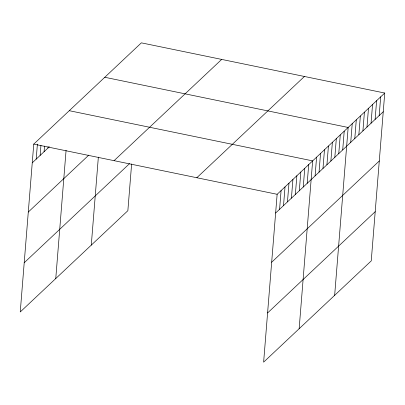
<?xml version="1.0" encoding="UTF-8"?>
<svg xmlns="http://www.w3.org/2000/svg" width="405" height="405" viewBox="0 0 405 405"><rect width="100%" height="100%" fill="white"/><g stroke="black" fill="none" stroke-linecap="round" stroke-linejoin="round"><path stroke-width="0.61" d="M384.75 93.039L277.136 194.299L263.63 362.151L371.243 260.896L384.75 93.039L141.37 42.849L33.757 144.104L20.25 311.961L127.864 210.701L131.625 163.949M36.192 159.119L37.402 144.139M40.141 155.409L40.945 145.42M44.084 151.698L44.54 146.078M48.033 147.982L48.134 146.737M55.763 278.544L66.076 150.336M91.277 245.131L98.354 157.145M279.577 209.314L281.085 190.583M283.52 205.603L285.029 186.872M287.469 201.887L288.973 183.161M291.413 198.177L292.921 179.445M295.361 194.461L296.865 175.735M299.305 190.75L300.814 172.024M303.249 187.039L304.757 168.308M307.198 183.323L308.701 164.597M299.143 328.738L312.65 160.881L69.265 110.692M315.09 175.897L316.594 157.17M319.034 172.186L320.542 153.46M322.977 168.475L324.486 149.744M326.926 164.759L328.435 146.033M330.87 161.048L332.378 142.317M334.819 157.337L336.322 138.606M338.762 153.622L340.271 134.895M342.711 149.911L344.215 131.179M334.657 295.321L348.163 127.469L104.779 77.274M350.72 142.373L352.228 123.641M354.785 138.545L356.294 119.819M358.85 134.723L360.359 115.992M362.915 130.896L364.424 112.165M366.981 127.069L368.489 108.343M371.046 123.247L372.554 104.515M375.111 119.419L376.62 100.693M379.176 115.592L380.685 96.866M32.248 162.835L49.349 146.747M28.289 212.048L88.791 155.115M114.073 160.669L221.682 59.413M24.209 262.749L129.565 163.615M196.82 177.734L304.433 76.479M275.628 213.025L383.241 111.77M271.669 262.238L379.283 160.982M267.594 312.938L375.202 211.683M33.757 144.104L277.136 194.299"/></g></svg>
